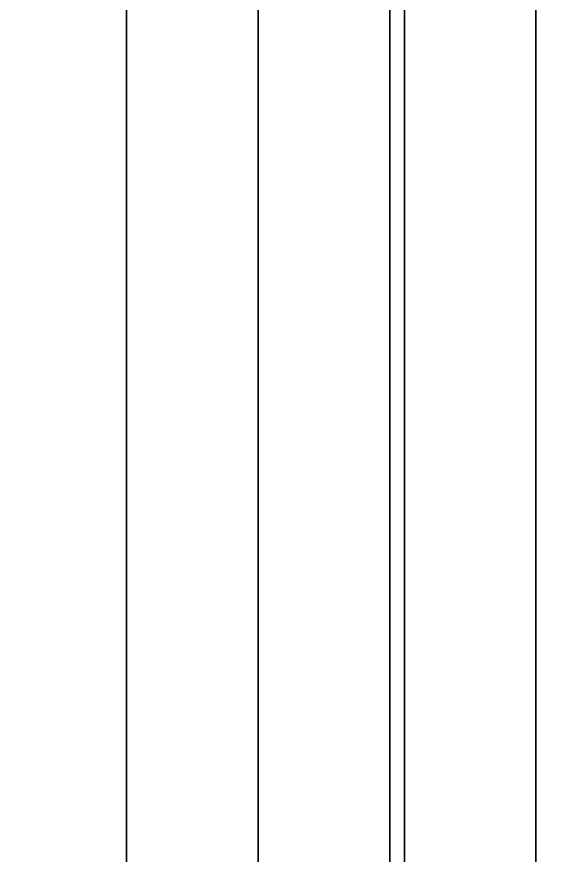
# Model space of a CAD drawing. Extents: x -150 to 2334, y -150 to 2984.
# Drawn here: x 1581 to 1653.4, y 104 to 218.6 of the extents above; entities that cross this region are included whole.
import ezdxf

# ---------------------------------------------------------------- set-up
doc = ezdxf.new("R2010")
doc.units = 0
for name, color, linetype in [('LAYER0', 7, 'CONTINUOUS'), ('LAYER278', 7, 'CONTINUOUS'), ('LAYER289', 7, 'CONTINUOUS'), ('LAYER309', 7, 'CONTINUOUS'), ('LAYER392', 251, 'CONTINUOUS'), ('LAYER727', 251, 'CONTINUOUS'), ('LAYER731', 251, 'CONTINUOUS')]:
    doc.layers.add(name, color=color, linetype=linetype)

msp = doc.modelspace()

# ---------------------------------------------------------------- linework, layer by layer
at = {"layer": 'LAYER0', "invisible_edges": 1}
for points in [[(2334, 2984, -5), (-150, -150, -5), (-150, 2984, -5), (2334, 2984, -5)], [(-150, -150, -5), (2334, 2984, -5), (2334, -150, -5), (-150, -150, -5)], [(2334, -150), (-150, 2984), (-150, -150), (2334, -150)], [(-150, 2984), (2334, -150), (2334, 2984), (-150, 2984)]]:
    msp.add_3dface(points, dxfattribs=at)
at = {"layer": 'LAYER278', "invisible_edges": 1}
for points in [[(2164, 45.78802, 80), (1614, 758.458, 80), (2164, 758.458, 80), (2164, 45.78802, 80)], [(1614, 758.458, 80), (2164, 45.78802, 80), (1614, 45.78802, 80), (1614, 758.458, 80)], [(1614, 45.78802, 98), (1614, 758.458, 80), (1614, 45.78802, 80), (1614, 45.78802, 98)], [(1614, 758.458, 80), (1614, 45.78802, 98), (1614, 758.458, 98), (1614, 758.458, 80)], [(1614, 45.78802, 98), (2164, 758.458, 98), (1614, 758.458, 98), (1614, 45.78802, 98)], [(2164, 758.458, 98), (1614, 45.78802, 98), (2164, 45.78802, 98), (2164, 758.458, 98)]]:
    msp.add_3dface(points, dxfattribs=at)
at = {"layer": 'LAYER289', "invisible_edges": 1}
for points in [[(1634, 45.78802), (1652, 758.458), (1652, 45.78802), (1634, 45.78802)], [(1652, 758.458), (1634, 45.78802), (1634, 758.458), (1652, 758.458)], [(1634, 758.458, 80), (1652, 45.78802, 80), (1652, 758.458, 80), (1634, 758.458, 80)], [(1652, 45.78802, 80), (1634, 758.458, 80), (1634, 45.78802, 80), (1652, 45.78802, 80)], [(1634, 45.78802), (1634, 758.458, 80), (1634, 758.458), (1634, 45.78802)], [(1634, 758.458, 80), (1634, 45.78802), (1634, 45.78802, 80), (1634, 758.458, 80)], [(1652, 45.78802, 80), (1652, 758.458), (1652, 758.458, 80), (1652, 45.78802, 80)], [(1652, 758.458), (1652, 45.78802, 80), (1652, 45.78802), (1652, 758.458)]]:
    msp.add_3dface(points, dxfattribs=at)
at = {"layer": 'LAYER309', "invisible_edges": 1}
for points in [[(2164, 758.458, 2349), (1614, 45.78802, 2349), (2164, 45.78802, 2349), (2164, 758.458, 2349)], [(1614, 45.78802, 2349), (2164, 758.458, 2349), (1614, 758.458, 2349), (1614, 45.78802, 2349)], [(1614, 758.458, 2331), (1614, 45.78802, 2349), (1614, 758.458, 2349), (1614, 758.458, 2331)], [(1614, 45.78802, 2349), (1614, 758.458, 2331), (1614, 45.78802, 2331), (1614, 45.78802, 2349)], [(1614, 758.458, 2331), (2164, 45.78802, 2331), (1614, 45.78802, 2331), (1614, 758.458, 2331)], [(2164, 45.78802, 2331), (1614, 758.458, 2331), (2164, 758.458, 2331), (2164, 45.78802, 2331)]]:
    msp.add_3dface(points, dxfattribs=at)
at = {"layer": 'LAYER392', "invisible_edges": 1}
for points in [[(1596, 400.6245, 83), (1614, 29.79453, 83), (1596, 29.79453, 83), (1596, 400.6245, 83)], [(1614, 29.79453, 83), (1596, 400.6245, 83), (1614, 400.6245, 83), (1614, 29.79453, 83)], [(1614, 400.6245, 2347), (1596, 29.79453, 2347), (1614, 29.79453, 2347), (1614, 400.6245, 2347)], [(1596, 29.79453, 2347), (1614, 400.6245, 2347), (1596, 400.6245, 2347), (1596, 29.79453, 2347)], [(1596, 29.79453, 2347), (1596, 400.6245, 83), (1596, 29.79453, 83), (1596, 29.79453, 2347)], [(1596, 400.6245, 83), (1596, 29.79453, 2347), (1596, 400.6245, 2347), (1596, 400.6245, 83)], [(1614, 400.6245, 2347), (1614, 29.79453, 83), (1614, 400.6245, 83), (1614, 400.6245, 2347)], [(1614, 29.79453, 83), (1614, 400.6245, 2347), (1614, 29.79453, 2347), (1614, 29.79453, 83)]]:
    msp.add_3dface(points, dxfattribs=at)
at = {"layer": 'LAYER727', "invisible_edges": 1}
for points in [[(1614, -22.20801, 2350), (1614, 2237.792, 2420), (1614, 2237.792, 2350), (1614, -22.20801, 2350)], [(1614, 2237.792, 2420), (1614, -22.20801, 2350), (1614, -22.20801, 2420), (1614, 2237.792, 2420)], [(1632, -22.20801, 2420), (1614, 2237.792, 2420), (1614, -22.20801, 2420), (1632, -22.20801, 2420)], [(1614, 2237.792, 2420), (1632, -22.20801, 2420), (1632, 2237.792, 2420), (1614, 2237.792, 2420)], [(1632, 2237.792, 2350), (1614, -22.20801, 2350), (1614, 2237.792, 2350), (1632, 2237.792, 2350)], [(1614, -22.20801, 2350), (1632, 2237.792, 2350), (1632, -22.20801, 2350), (1614, -22.20801, 2350)], [(1632, -22.20801, 2420), (1632, 2237.792, 2350), (1632, 2237.792, 2420), (1632, -22.20801, 2420)], [(1632, 2237.792, 2350), (1632, -22.20801, 2420), (1632, -22.20801, 2350), (1632, 2237.792, 2350)]]:
    msp.add_3dface(points, dxfattribs=at)
at = {"layer": 'LAYER731', "invisible_edges": 1}
for points in [[(1596, -22.20801), (1596, 2237.792, 80), (1596, 2237.792), (1596, -22.20801)], [(1596, 2237.792, 80), (1596, -22.20801), (1596, -22.20801, 80), (1596, 2237.792, 80)], [(1614, -22.20801, 80), (1596, 2237.792, 80), (1596, -22.20801, 80), (1614, -22.20801, 80)], [(1596, 2237.792, 80), (1614, -22.20801, 80), (1614, 2237.792, 80), (1596, 2237.792, 80)], [(1614, 2237.792), (1596, -22.20801), (1596, 2237.792), (1614, 2237.792)], [(1596, -22.20801), (1614, 2237.792), (1614, -22.20801), (1596, -22.20801)], [(1614, -22.20801, 80), (1614, 2237.792), (1614, 2237.792, 80), (1614, -22.20801, 80)], [(1614, 2237.792), (1614, -22.20801, 80), (1614, -22.20801), (1614, 2237.792)]]:
    msp.add_3dface(points, dxfattribs=at)

doc.saveas('drawing.dxf')
